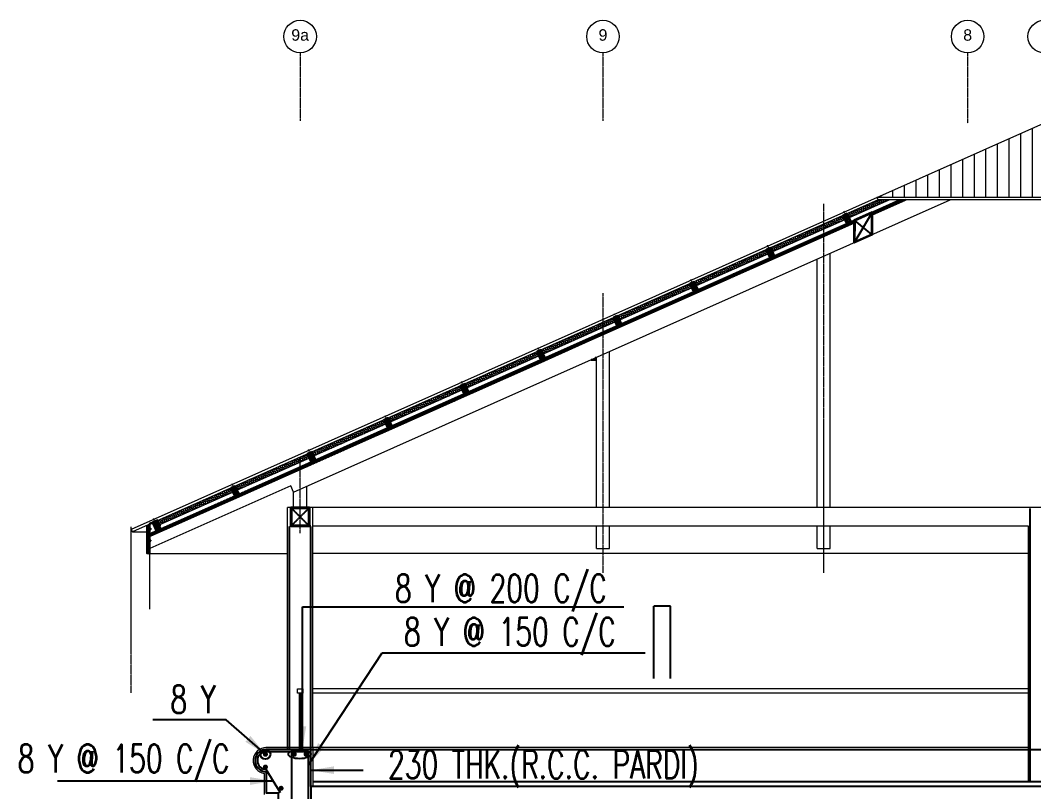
# Model space of a CAD drawing. Header units: millimetres. Extents: x 2659630 to 6742168, y -2425387 to -732288.
# Drawn here: x 3279805 to 3290699, y -1107209 to -1098913 of the extents above; entities that cross this region are included whole.
import ezdxf
from ezdxf.enums import TextEntityAlignment as Align

# ---------------------------------------------------------------- set-up
doc = ezdxf.new("R2010")
doc.units = ezdxf.units.MM
doc.linetypes.add('Grid Line', pattern=[22.225, 12.7, -3.175, 3.175, -3.175])
doc.linetypes.add('Hidden', pattern=[7.14375, 4.7625, -2.38125])
for name, color, linetype in [('A-COLUMN', 12, 'Continuous'), ('A-LINE-1 HIDDEN', 1, 'Continuous'), ('A-MOULDING', 20, 'Continuous'), ('S-BEAM NO', 3, 'Continuous'), ('S-COLUMN', 1, 'Continuous'), ('S-COLUMN NO', 2, 'Continuous'), ('S-CONCRET LINE', 4, 'Continuous'), ('S-DIM-1', 5, 'Continuous'), ('S-REINFORCEMENT', 6, 'Continuous')]:
    doc.layers.add(name, color=color, linetype=linetype)
for name, color, linetype, lineweight in [('A-DETL', 90, 'Continuous', 18), ('A-FLOR-HRAL', 11, 'Continuous', 18), ('A-GRID-MODE', 80, 'Continuous', 0), ('A-hatch', 253, 'Continuous', 0), ('A-PLASTER', 50, 'Continuous', 0), ('A-ROOF', 6, 'Continuous', 0), ('A-ROOF-PATT', 132, 'Continuous', 0), ('A-WALL', 113, 'Continuous', 9), ('elevation 02', 2, 'Continuous', 9), ('S-GRID', 1, 'Continuous', 9), ('section-steel', 27, 'Continuous', 30), ('TEXT', 150, 'Continuous', 25)]:
    doc.layers.add(name, color=color, linetype=linetype, lineweight=lineweight)
doc.styles.add('Arial', font='arial.ttf', dxfattribs={"height": 123})
doc.styles.add('ROMANS', font='r.shx', dxfattribs={"width": 0.7})
doc.dimstyles.new('dim100', dxfattribs={"dimtxt": 250, "dimasz": 250, "dimexe": 200, "dimexo": 200, "dimgap": 100, "dimtad": 1, "dimdec": 0, "dimrnd": 1, "dimzin": 0, "dimdsep": 46, "dimtxsty": 'ROMANS', "dimcen": 0, "dimclrd": 5, "dimclre": 5, "dimclrt": 4, "dimadec": 0, "dimazin": 0, "dimtfac": 1, "dimtdec": 0, "dimtix": 1, "dimtofl": 0, "dimtmove": 2, "dimatfit": 3, "dimfxl": 1, "dimtolj": 1, "dimtzin": 0, "dimlwd": -1, "dimlwe": -1, "dimarcsym": 0})
doc.dimstyles.new('dim33.33', dxfattribs={"dimtxt": 250, "dimasz": 250, "dimexe": 200, "dimexo": 200, "dimgap": 100, "dimtad": 1, "dimdec": 0, "dimlfac": 0.333331, "dimzin": 0, "dimdsep": 46, "dimtxsty": 'ROMANS', "dimcen": 0, "dimclrd": 5, "dimclre": 5, "dimclrt": 4, "dimadec": 0, "dimazin": 0, "dimtfac": 1, "dimtdec": 0, "dimtix": 1, "dimtofl": 0, "dimtmove": 2, "dimatfit": 3, "dimfxl": 1, "dimtolj": 1, "dimtzin": 0, "dimlwd": -1, "dimlwe": -1, "dimarcsym": 0})

# ---------------------------------------------------------------- blocks, each defined once
blk = doc.blocks.new('Grid - M_Grid Head - Circle-24584-GROUND FLOOR PLAN-01')
at = {"layer": 'A-GRID-MODE'}
blk.add_circle((0, 0), 3.5, dxfattribs=at)

msp = doc.modelspace()

# ---------------------------------------------------------------- hatches: boundary and pattern name
at = {"layer": 'A-DETL'}
h = msp.add_hatch(dxfattribs=at)
h.set_pattern_fill('HONEY', color=256, scale=100, angle=45)
h.set_pattern_definition([(45, (2164218.541, 572354.013), (5.6035967, 20.912907593), [12.5, -25]), (165, (2164218.541, 572354.013), (-20.912907593, -5.6035967), [12.5, -25]), (105, (2164218.541, 572354.013), (-15.30931089, 15.30931089), [-25, 12.5])])
h.paths.add_polyline_path([(3289148.158, -1100845.101), (3289025.229, -1100845.101), (3288693.424, -1100992.83), (3288713.761, -1101038.508)])
h = msp.add_hatch(dxfattribs=at)
h.set_pattern_fill('HONEY', color=256, scale=100, angle=45)
h.set_pattern_definition([(45, (2163396.35, 571987.95), (5.6035967, 20.912907593), [12.5, -25]), (165, (2163396.35, 571987.95), (-20.912907593, -5.6035967), [12.5, -25]), (105, (2163396.35, 571987.95), (-15.30931089, 15.30931089), [-25, 12.5])])
h.paths.add_polyline_path([(3288669.897, -1101058.037), (3288649.56, -1101012.36), (3287871.233, -1101358.893), (3287891.57, -1101404.571)])
h = msp.add_hatch(dxfattribs=at)
h.set_pattern_fill('HONEY', color=256, scale=100, angle=45)
h.set_pattern_definition([(45, (2162574.159, 571621.887), (5.6035967, 20.912907593), [12.5, -25]), (165, (2162574.159, 571621.887), (-20.912907593, -5.6035967), [12.5, -25]), (105, (2162574.159, 571621.887), (-15.30931089, 15.30931089), [-25, 12.5])])
h.paths.add_polyline_path([(3287847.706, -1101424.1), (3287827.369, -1101378.423), (3287049.042, -1101724.956), (3287069.379, -1101770.633)])
h = msp.add_hatch(dxfattribs=at)
h.set_pattern_fill('HONEY', color=256, scale=100, angle=45)
h.set_pattern_definition([(45, (2161751.969, 571255.824), (5.6035967, 20.912907593), [12.5, -25]), (165, (2161751.969, 571255.824), (-20.912907593, -5.6035967), [12.5, -25]), (105, (2161751.969, 571255.824), (-15.30931089, 15.30931089), [-25, 12.5])])
h.paths.add_polyline_path([(3287025.515, -1101790.163), (3287005.178, -1101744.486), (3286226.851, -1102091.019), (3286247.188, -1102136.696)])
h = msp.add_hatch(dxfattribs=at)
h.set_pattern_fill('HONEY', color=256, scale=100, angle=45)
h.set_pattern_definition([(45, (2160929.778, 570889.761), (5.6035967, 20.912907593), [12.5, -25]), (165, (2160929.778, 570889.761), (-20.912907593, -5.6035967), [12.5, -25]), (105, (2160929.778, 570889.761), (-15.30931089, 15.30931089), [-25, 12.5])])
h.paths.add_polyline_path([(3286203.324, -1102156.226), (3286182.987, -1102110.549), (3285404.66, -1102457.082), (3285424.997, -1102502.759)])
h = msp.add_hatch(dxfattribs=at)
h.set_pattern_fill('HONEY', color=256, scale=100, angle=45)
h.set_pattern_definition([(45, (2160107.587, 570523.698), (5.6035967, 20.912907593), [12.5, -25]), (165, (2160107.587, 570523.698), (-20.912907593, -5.6035967), [12.5, -25]), (105, (2160107.587, 570523.698), (-15.30931089, 15.30931089), [-25, 12.5])])
h.paths.add_polyline_path([(3285381.133, -1102522.289), (3285360.796, -1102476.612), (3284582.47, -1102823.145), (3284602.806, -1102868.822)])
h = msp.add_hatch(dxfattribs=at)
h.set_pattern_fill('HONEY', color=256, scale=100, angle=45)
h.set_pattern_definition([(45, (2159285.53, 570157.333), (5.6035967, 20.912907593), [12.5, -25]), (165, (2159285.53, 570157.333), (-20.912907593, -5.6035967), [12.5, -25]), (105, (2159285.53, 570157.333), (-15.30931089, 15.30931089), [-25, 12.5])])
h.paths.add_polyline_path([(3284558.942, -1102888.352), (3284538.605, -1102842.675), (3283760.279, -1103189.208), (3283780.615, -1103234.885)])
h = msp.add_hatch(dxfattribs=at)
h.set_pattern_fill('HONEY', color=256, scale=100, angle=45)
h.set_pattern_definition([(45, (2158463.205, 569791.572), (5.6035967, 20.912907593), [12.5, -25]), (165, (2158463.205, 569791.572), (-20.912907593, -5.6035967), [12.5, -25]), (105, (2158463.205, 569791.572), (-15.30931089, 15.30931089), [-25, 12.5])])
h.paths.add_polyline_path([(3283736.751, -1103254.415), (3283716.415, -1103208.738), (3282938.088, -1103555.271), (3282958.425, -1103600.948)])
h = msp.add_hatch(dxfattribs=at)
h.set_pattern_fill('HONEY', color=256, scale=100, angle=45)
h.set_pattern_definition([(45, (2157641.014, 569425.509), (5.6035967, 20.912907593), [12.5, -25]), (165, (2157641.014, 569425.509), (-20.912907593, -5.6035967), [12.5, -25]), (105, (2157641.014, 569425.509), (-15.30931089, 15.30931089), [-25, 12.5])])
h.paths.add_polyline_path([(3282914.56, -1103620.478), (3282894.224, -1103574.801), (3282115.897, -1103921.334), (3282136.234, -1103967.011)])
h = msp.add_hatch(dxfattribs=at)
h.set_pattern_fill('HONEY', color=256, scale=100, angle=45)
h.set_pattern_definition([(45, (2156818.823, 569059.446), (5.6035967, 20.912907593), [12.5, -25]), (165, (2156818.823, 569059.446), (-20.912907593, -5.6035967), [12.5, -25]), (105, (2156818.823, 569059.446), (-15.30931089, 15.30931089), [-25, 12.5])])
h.paths.add_polyline_path([(3282092.37, -1103986.541), (3282072.033, -1103940.864), (3281293.706, -1104287.397), (3281314.043, -1104333.074)])
at = {"layer": 'A-hatch', "lineweight": -3}
h = msp.add_hatch(color=256, dxfattribs=at)
h.dxf.hatch_style = 1
h.paths.add_polyline_path([(3288693.424, -1100992.83), (3288649.56, -1101012.36), (3288688.607, -1101100.06), (3288732.471, -1101080.531)])
h.paths.add_polyline_path([(3288727.19, -1101078.503), (3288690.634, -1101094.779), (3288654.841, -1101014.387), (3288691.397, -1100998.111)], flags=16)
h = msp.add_hatch(color=256, dxfattribs=at)
h.dxf.hatch_style = 1
h.paths.add_polyline_path([(3288963.817, -1100977.529), (3288770.076, -1101063.788), (3288770.076, -1101304.608), (3288963.817, -1101218.349)])
h.paths.add_polyline_path([(3288959.678, -1101215.813), (3288773.766, -1101298.586), (3288774.214, -1101066.324), (3288960.127, -1100983.55)], flags=16)
h = msp.add_hatch(color=256, dxfattribs=at)
h.dxf.hatch_style = 1
h.paths.add_polyline_path([(3287871.233, -1101358.893), (3287827.369, -1101378.423), (3287866.416, -1101466.123), (3287910.28, -1101446.594)])
h.paths.add_polyline_path([(3287904.999, -1101444.566), (3287868.443, -1101460.842), (3287832.65, -1101380.45), (3287869.206, -1101364.174)], flags=16)
h = msp.add_hatch(color=256, dxfattribs=at)
h.dxf.hatch_style = 1
h.paths.add_polyline_path([(3287049.042, -1101724.956), (3287005.178, -1101744.486), (3287044.225, -1101832.186), (3287088.089, -1101812.657)])
h.paths.add_polyline_path([(3287082.808, -1101810.629), (3287046.252, -1101826.905), (3287010.459, -1101746.513), (3287047.015, -1101730.237)], flags=16)
h = msp.add_hatch(color=256, dxfattribs=at)
h.dxf.hatch_style = 1
h.paths.add_polyline_path([(3286226.851, -1102091.019), (3286182.987, -1102110.549), (3286222.034, -1102198.249), (3286265.898, -1102178.72)])
h.paths.add_polyline_path([(3286260.617, -1102176.692), (3286224.061, -1102192.968), (3286188.268, -1102112.576), (3286224.824, -1102096.3)], flags=16)
h = msp.add_hatch(color=256, dxfattribs=at)
h.dxf.hatch_style = 1
h.paths.add_polyline_path([(3285404.66, -1102457.082), (3285360.796, -1102476.612), (3285399.843, -1102564.312), (3285443.707, -1102544.783)])
h.paths.add_polyline_path([(3285438.426, -1102542.755), (3285401.87, -1102559.031), (3285366.077, -1102478.639), (3285402.633, -1102462.363)], flags=16)
h = msp.add_hatch(color=256, dxfattribs=at)
h.dxf.hatch_style = 1
h.paths.add_polyline_path([(3284582.47, -1102823.145), (3284538.605, -1102842.675), (3284577.652, -1102930.375), (3284621.516, -1102910.846)])
h.paths.add_polyline_path([(3284616.235, -1102908.818), (3284579.679, -1102925.094), (3284543.887, -1102844.702), (3284580.442, -1102828.426)], flags=16)
h = msp.add_hatch(color=256, dxfattribs=at)
h.dxf.hatch_style = 1
h.paths.add_polyline_path([(3283760.279, -1103189.208), (3283716.415, -1103208.738), (3283755.461, -1103296.438), (3283799.325, -1103276.908)])
h.paths.add_polyline_path([(3283794.044, -1103274.881), (3283757.488, -1103291.157), (3283721.696, -1103210.765), (3283758.251, -1103194.489)], flags=16)
h = msp.add_hatch(color=256, dxfattribs=at)
h.dxf.hatch_style = 1
h.paths.add_polyline_path([(3282938.088, -1103555.271), (3282894.224, -1103574.801), (3282933.27, -1103662.501), (3282977.134, -1103642.971)])
h.paths.add_polyline_path([(3282971.853, -1103640.944), (3282935.298, -1103657.22), (3282899.505, -1103576.828), (3282936.06, -1103560.552)], flags=16)
h = msp.add_hatch(color=256, dxfattribs=at)
h.dxf.hatch_style = 1
h.paths.add_polyline_path([(3282115.897, -1103921.334), (3282072.033, -1103940.864), (3282111.079, -1104028.564), (3282154.944, -1104009.034)])
h.paths.add_polyline_path([(3282149.662, -1104007.007), (3282113.107, -1104023.283), (3282077.314, -1103942.891), (3282113.87, -1103926.615)], flags=16)
h = msp.add_hatch(color=256, dxfattribs=at)
h.dxf.hatch_style = 1
h.paths.add_polyline_path([(3282907.643, -1104159.749), (3282719.643, -1104159.749), (3282719.644, -1104347.749), (3282907.644, -1104347.749)], flags=16)
h.paths.add_polyline_path([(3282913.643, -1104153.749), (3282713.643, -1104153.749), (3282713.644, -1104353.749), (3282913.644, -1104353.749)])
h = msp.add_hatch(color=256, dxfattribs=at)
h.dxf.hatch_style = 1
h.paths.add_polyline_path([(3281272.883, -1104296.668), (3281229.019, -1104316.198), (3281268.065, -1104403.898), (3281311.929, -1104384.369)])
h.paths.add_polyline_path([(3281306.648, -1104382.341), (3281270.093, -1104398.617), (3281234.3, -1104318.225), (3281270.855, -1104301.949)], flags=16)
at = {"layer": 'A-ROOF-PATT', "lineweight": 18}
h = msp.add_hatch(dxfattribs=at)
h.set_pattern_fill('ANSI31', color=256, scale=1000, angle=45, style=0)
h.set_pattern_definition([(90, (3105685.54, -1127039.78), (-125, 0), [])])
h.paths.add_polyline_path([(3290869.646, -1099993.264), (3289013.84, -1100819.522), (3300613.446, -1100819.522), (3298757.637, -1099993.263)])
at = {"layer": 'A-WALL', "lineweight": -3}
h = msp.add_hatch(dxfattribs=at)
h.set_pattern_fill('ANSI37', color=252, scale=100, angle=24)
h.set_pattern_definition([(69, (2073544.108, 511842.888), (-11.66975533, 4.47959937), []), (159, (2073544.108, 511842.888), (-4.47959937, -11.66975533), [])])
h.paths.add_polyline_path([(3288963.817, -1100977.529), (3288963.817, -1101004.895), (3289322.718, -1100845.101), (3289261.254, -1100845.101)])
h = msp.add_hatch(dxfattribs=at)
h.set_pattern_fill('ANSI37', color=252, scale=100, angle=24)
h.set_pattern_definition([(69, (2072850.966, 511534.282), (-11.66975533, 4.47959937), []), (159, (2072850.966, 511534.282), (-4.47959937, -11.66975533), [])])
h.paths.add_polyline_path([(3288770.076, -1101091.154), (3288770.076, -1101063.788), (3288130.064, -1101348.739), (3288140.233, -1101371.578)])
h = msp.add_hatch(dxfattribs=at)
h.set_pattern_fill('ANSI37', color=252, scale=100, angle=24)
h.set_pattern_definition([(69, (2072157.824, 511225.675), (-11.66975533, 4.47959937), []), (159, (2072157.824, 511225.675), (-4.47959937, -11.66975533), [])])
h.paths.add_polyline_path([(3287447.091, -1101680.185), (3287436.922, -1101657.346), (3288130.064, -1101348.739), (3288140.233, -1101371.578)])
h = msp.add_hatch(dxfattribs=at)
h.set_pattern_fill('ANSI37', color=252, scale=100, angle=24)
h.set_pattern_definition([(69, (2071464.682, 510917.068), (-11.66975533, 4.47959937), []), (159, (2071464.682, 510917.068), (-4.47959937, -11.66975533), [])])
h.paths.add_polyline_path([(3286753.948, -1101988.791), (3286743.78, -1101965.953), (3287436.922, -1101657.346), (3287447.091, -1101680.185)])
h = msp.add_hatch(dxfattribs=at)
h.set_pattern_fill('ANSI37', color=252, scale=100, angle=24)
h.set_pattern_definition([(69, (2070771.54, 510608.461), (-11.66975533, 4.47959937), []), (159, (2070771.54, 510608.461), (-4.47959937, -11.66975533), [])])
h.paths.add_polyline_path([(3286060.806, -1102297.398), (3286050.638, -1102274.56), (3286743.78, -1101965.953), (3286753.948, -1101988.791)])
h = msp.add_hatch(dxfattribs=at)
h.set_pattern_fill('ANSI37', color=252, scale=100, angle=24)
h.set_pattern_definition([(69, (2070078.398, 510299.855), (-11.66975533, 4.47959937), []), (159, (2070078.398, 510299.855), (-4.47959937, -11.66975533), [])])
h.paths.add_polyline_path([(3285367.664, -1102606.005), (3285357.496, -1102583.166), (3286050.638, -1102274.56), (3286060.806, -1102297.398)])
h = msp.add_hatch(dxfattribs=at)
h.set_pattern_fill('ANSI37', color=252, scale=100, angle=24)
h.set_pattern_definition([(69, (2069385.256, 509991.248), (-11.66975533, 4.47959937), []), (159, (2069385.256, 509991.248), (-4.47959937, -11.66975533), [])])
h.paths.add_polyline_path([(3284674.522, -1102914.612), (3284664.354, -1102891.773), (3285357.496, -1102583.166), (3285367.664, -1102606.005)])
h = msp.add_hatch(dxfattribs=at)
h.set_pattern_fill('ANSI37', color=252, scale=100, angle=24)
h.set_pattern_definition([(69, (2068692.113, 509682.641), (-11.66975533, 4.47959937), []), (159, (2068692.113, 509682.641), (-4.47959937, -11.66975533), [])])
h.paths.add_polyline_path([(3283981.38, -1103223.219), (3283971.211, -1103200.38), (3284664.354, -1102891.773), (3284674.522, -1102914.612)])
h = msp.add_hatch(dxfattribs=at)
h.set_pattern_fill('ANSI37', color=252, scale=100, angle=24)
h.set_pattern_definition([(69, (2067998.971, 509374.034), (-11.66975533, 4.47959937), []), (159, (2067998.971, 509374.034), (-4.47959937, -11.66975533), [])])
h.paths.add_polyline_path([(3283288.238, -1103531.825), (3283278.069, -1103508.987), (3283971.211, -1103200.38), (3283981.38, -1103223.219)])
h = msp.add_hatch(dxfattribs=at)
h.set_pattern_fill('ANSI37', color=252, scale=100, angle=24)
h.set_pattern_definition([(69, (2067305.829, 509065.427), (-11.66975533, 4.47959937), []), (159, (2067305.829, 509065.427), (-4.47959937, -11.66975533), [])])
h.paths.add_polyline_path([(3282595.096, -1103840.432), (3282584.927, -1103817.593), (3283278.069, -1103508.987), (3283288.238, -1103531.825)])
h = msp.add_hatch(dxfattribs=at)
h.set_pattern_fill('ANSI37', color=252, scale=100, angle=24)
h.set_pattern_definition([(69, (2066612.687, 508756.821), (-11.66975533, 4.47959937), []), (159, (2066612.687, 508756.821), (-4.47959937, -11.66975533), [])])
h.paths.add_polyline_path([(3281901.953, -1104149.039), (3281891.785, -1104126.2), (3282584.927, -1103817.593), (3282595.096, -1103840.432)])
h = msp.add_hatch(dxfattribs=at)
h.set_pattern_fill('ANSI37', color=252, scale=100, angle=24)
h.set_pattern_definition([(69, (2065919.545, 508448.214), (-11.66975533, 4.47959937), []), (159, (2065919.545, 508448.214), (-4.47959937, -11.66975533), [])])
h.paths.add_polyline_path([(3281198.643, -1104462.173), (3281198.643, -1104434.807), (3281891.785, -1104126.2), (3281901.953, -1104149.039)])
h = msp.add_hatch(dxfattribs=at)
h.set_pattern_fill('ANSI31', color=252, scale=100, angle=338.745618)
h.set_pattern_definition([(23.74561796, (2154570.601, 570808.727), (-5.03345856, 11.44177849), [])])
h.paths.add_polyline_path([(3281170.306, -1104344.274), (3281193.993, -1104344.274), (3281193.993, -1104646.841), (3281168.994, -1104646.841), (3281169.367, -1104558.617), (3281173.195, -1104558.159), (3281173.195, -1104547.133), (3281169.417, -1104546.642), (3281169.899, -1104432.88), (3281173.195, -1104432.451), (3281173.195, -1104421.425), (3281169.949, -1104421.037)])

# ---------------------------------------------------------------- linework, layer by layer
at = {"layer": 'A-COLUMN', "color": 1}
for p, q in [((3288960.127, -1100983.55), (3288773.766, -1101298.586)), ((3288959.678, -1101215.813), (3288774.214, -1101066.324))]:
    msp.add_line(p, q, dxfattribs=at)
for points in [[(3288654.841, -1101014.387), (3288727.19, -1101078.503)], [(3288691.397, -1100998.111), (3288690.634, -1101094.779)], [(3287832.65, -1101380.45), (3287904.999, -1101444.566)], [(3287869.206, -1101364.174), (3287868.443, -1101460.842)], [(3287010.459, -1101746.513), (3287082.808, -1101810.629)], [(3287047.015, -1101730.237), (3287046.252, -1101826.905)], [(3286188.268, -1102112.576), (3286260.617, -1102176.692)], [(3286224.824, -1102096.3), (3286224.061, -1102192.968)], [(3285366.077, -1102478.639), (3285438.426, -1102542.755)], [(3285402.633, -1102462.363), (3285401.87, -1102559.031)], [(3284543.887, -1102844.702), (3284616.235, -1102908.818)], [(3284580.442, -1102828.426), (3284579.679, -1102925.094)], [(3283758.251, -1103194.489), (3283757.488, -1103291.157)], [(3283721.696, -1103210.765), (3283794.044, -1103274.881)], [(3282899.505, -1103576.828), (3282971.853, -1103640.944)], [(3282936.06, -1103560.552), (3282935.298, -1103657.22)], [(3282077.314, -1103942.891), (3282149.662, -1104007.007)], [(3282113.87, -1103926.615), (3282113.107, -1104023.283)], [(3281234.3, -1104318.225), (3281306.648, -1104382.341)], [(3281270.855, -1104301.949), (3281270.093, -1104398.617)]]:
    msp.add_lwpolyline(points, dxfattribs=at)
at = {"layer": 'A-FLOR-HRAL'}
for p, q in [((3290642.034, -1106103.829), (3282948.643, -1106103.829)), ((3282805.642, -1106753.833), (3282805.642, -1106148.829)), ((3282821.642, -1106753.833), (3282821.642, -1106148.829)), ((3290642.034, -1106148.829), (3282948.643, -1106148.829))]:
    msp.add_line(p, q, dxfattribs=at)
msp.add_lwpolyline([(3282783.642, -1106103.829), (3282843.642, -1106103.829), (3282843.642, -1106148.829), (3282783.642, -1106148.829)], close=True, dxfattribs=at)
at = {"layer": 'A-LINE-1 HIDDEN', "linetype": 'Hidden', "ltscale": 0.5}
for p, q in [((3282719.643, -1104159.744), (3282907.644, -1104347.744)), ((3282719.644, -1104347.744), (3282907.643, -1104159.744))]:
    msp.add_line(p, q, dxfattribs=at)
at = {"layer": 'A-LINE-1 HIDDEN', "linetype": 'Hidden'}
for p, q in [((3290662.034, -1107103.829), (3290662.034, -1104160.683)), ((3282698.643, -1106753.821), (3282698.644, -1104353.744)), ((3282928.644, -1104353.744), (3282698.644, -1104353.744)), ((3282928.643, -1106753.822), (3282928.644, -1104353.744)), ((3282928.643, -1106753.833), (3306678.642, -1106753.832))]:
    msp.add_line(p, q, dxfattribs=at)
at = {"layer": 'A-MOULDING'}
msp.add_line((3306698.642, -1107103.829), (3282948.643, -1107103.829), dxfattribs=at)
at = {"layer": 'A-PLASTER'}
for p, q in [((3282805.642, -1106733.822), (3282445.363, -1106733.821)), ((3282948.643, -1106733.822), (3282821.642, -1106733.822)), ((3282948.643, -1106733.822), (3282948.643, -1107153.829)), ((3282428.64, -1107238.792), (3282428.64, -1107012.365))]:
    msp.add_line(p, q, dxfattribs=at)
msp.add_arc((3282448.641, -1106873.792), 140.009, 90, 261.7872427, dxfattribs=at)
at = {"layer": 'A-ROOF', "linetype": 'Continuous'}
for p, q in [((3290869.646, -1099993.264), (3280998.643, -1104388.118)), ((3289025.228, -1100845.102), (3281010.031, -1104413.697)), ((3300613.446, -1100819.522), (3289013.84, -1100819.522)), ((3289013.84, -1100819.522), (3289025.228, -1100845.102)), ((3300602.057, -1100845.101), (3289025.228, -1100845.101)), ((3280998.643, -1104388.118), (3281010.031, -1104413.697)), ((3281010.031, -1104413.697), (3281169.793, -1104413.697)), ((3281193.993, -1104646.841), (3282678.644, -1104646.841)), ((3290642.034, -1104646.841), (3282948.645, -1104646.841))]:
    msp.add_line(p, q, dxfattribs=at)
at = {"layer": 'A-WALL'}
for p, q in [((3282678.643, -1106753.821), (3282678.644, -1104153.748)), ((3311416.642, -1104153.744), (3282678.644, -1104153.748)), ((3282948.643, -1106733.826), (3282948.643, -1104153.744)), ((3290642.034, -1104353.742), (3282948.643, -1104353.744)), ((3290642.034, -1107103.829), (3290642.034, -1104353.742)), ((3290642.034, -1106733.82), (3282948.643, -1106733.826))]:
    msp.add_line(p, q, dxfattribs=at)
at = {"layer": 'A-WALL', "color": 252, "lineweight": -3}
for p, q in [((3281169.899, -1104388.742), (3281169.946, -1104376.899, 0.001)), ((3281169.367, -1104514.479), (3281169.417, -1104502.504, 0.001))]:
    msp.add_line(p, q, dxfattribs=at)
for points in [[(3288823.207, -1101040.132), (3288823.207, -1101040.132), (3289261.254, -1100845.101)], [(3289322.718, -1100845.101), (3288963.817, -1101004.895)], [(3288770.076, -1101091.154), (3288140.233, -1101371.578), (3288130.064, -1101348.739), (3288823.207, -1101040.132)]]:
    msp.add_lwpolyline(points, dxfattribs=at)
for points in [[(3288130.064, -1101348.739), (3288140.233, -1101371.578), (3287447.091, -1101680.185), (3287436.922, -1101657.346)], [(3287436.922, -1101657.346), (3287447.091, -1101680.185), (3286753.948, -1101988.791), (3286743.78, -1101965.953)], [(3286743.78, -1101965.953), (3286753.948, -1101988.791), (3286060.806, -1102297.398), (3286050.638, -1102274.56)], [(3286050.638, -1102274.56), (3286060.806, -1102297.398), (3285367.664, -1102606.005), (3285357.496, -1102583.166)], [(3285357.496, -1102583.166), (3285367.664, -1102606.005), (3284674.522, -1102914.612), (3284664.354, -1102891.773)], [(3284664.354, -1102891.773), (3284674.522, -1102914.612), (3283981.38, -1103223.219), (3283971.211, -1103200.38)], [(3283971.211, -1103200.38), (3283981.38, -1103223.219), (3283288.238, -1103531.825), (3283278.069, -1103508.987)], [(3283278.069, -1103508.987), (3283288.238, -1103531.825), (3282595.096, -1103840.432), (3282584.927, -1103817.593)], [(3282584.927, -1103817.593), (3282595.096, -1103840.432), (3281901.953, -1104149.039), (3281891.785, -1104126.2)], [(3281891.785, -1104126.2), (3281901.953, -1104149.039), (3281198.643, -1104462.173), (3281198.643, -1104434.807)]]:
    msp.add_lwpolyline(points, close=True, dxfattribs=at)
at = {"layer": 'A-WALL', "lineweight": -3}
msp.add_lwpolyline([(3281303.175, -1104350.222), (3281307.742, -1104348.188), (3281280.798, -1104287.671), (3281193.47, -1104326.552), (3281193.47, -1104556.211), (3281198.643, -1104556.211), (3281198.643, -1104329.722), (3281278.264, -1104294.272), (3281303.175, -1104350.222)], close=True, dxfattribs=at)
at = {"layer": 'A-WALL', "color": 5, "lineweight": -3}
for points in [[(3281169.949, -1104421.037), (3281170.306, -1104344.221), (3281193.993, -1104344.326), (3281193.993, -1104646.841), (3281168.993, -1104646.841), (3281169.367, -1104514.479)], [(3281169.417, -1104502.504), (3281169.899, -1104388.742)]]:
    msp.add_lwpolyline(points, dxfattribs=at)
at = {"layer": 'A-WALL', "color": 5, "lineweight": -3, "elevation": 0.001}
for points in [[(3281169.946, -1104376.899), (3281173.195, -1104377.287), (3281173.195, -1104388.313), (3281169.946, -1104388.736)], [(3281169.367, -1104514.479), (3281173.195, -1104514.021), (3281173.195, -1104502.995), (3281169.417, -1104502.504)]]:
    msp.add_lwpolyline(points, dxfattribs=at)
at = {"layer": 'elevation 02', "color": 2}
for p, q in [((3281198.643, -1104434.807), (3289261.254, -1100845.101)), ((3282743.643, -1103987.748), (3289802.144, -1100845.101)), ((3289148.158, -1100845.101), (3288713.761, -1101038.508)), ((3288669.897, -1101058.037), (3287891.57, -1101404.571)), ((3287847.706, -1101424.1), (3287069.379, -1101770.633)), ((3288510.338, -1104153.747), (3288510.338, -1101420.251)), ((3288370.338, -1104153.747), (3288370.338, -1101482.583)), ((3287025.515, -1101790.163), (3286247.188, -1102136.696)), ((3286203.324, -1102156.226), (3285424.997, -1102502.759)), ((3285381.133, -1102522.289), (3284602.806, -1102868.822)), ((3285998.642, -1104153.747), (3285998.642, -1102538.529)), ((3286138.642, -1104153.747), (3286138.642, -1102476.197)), ((3284558.942, -1102888.352), (3283780.615, -1103234.885)), ((3283736.751, -1103254.415), (3282958.425, -1103600.948)), ((3282914.56, -1103620.478), (3282136.234, -1103967.011)), ((3282713.138, -1103919.233), (3281198.643, -1104593.529)), ((3282743.643, -1103987.748), (3282713.138, -1103919.233)), ((3282883.643, -1104153.744), (3282883.643, -1103925.416)), ((3282092.37, -1103986.541), (3281293.22, -1104342.345)), ((3282743.643, -1104153.744), (3282743.643, -1103987.748)), ((3285998.642, -1104593.529), (3285998.642, -1104353.742)), ((3286138.642, -1104593.529), (3286138.642, -1104353.742)), ((3288370.338, -1104593.529), (3288370.338, -1104353.742)), ((3288510.338, -1104593.529), (3288510.338, -1104353.742)), ((3281198.643, -1104434.807), (3281198.643, -1104593.529)), ((3285998.642, -1104593.529), (3286138.642, -1104593.529)), ((3288370.338, -1104593.529), (3288510.338, -1104593.529))]:
    msp.add_line(p, q, dxfattribs=at)
at = {"layer": 'S-COLUMN', "ltscale": 2500}
msp.add_circle((3282440.128, -1106805.88), 52.968, dxfattribs=at)
at = {"layer": 'S-COLUMN NO', "ltscale": 1200}
msp.add_line((3282928.642, -1107153.748), (3282928.642, -1108531.139), dxfattribs=at)
at = {"layer": 'S-COLUMN NO', "ltscale": 2500}
msp.add_ellipse((3282807.928, -1106804.399), major_axis=(120.714, 0), ratio=0.406785743, dxfattribs=at)
at = {"layer": 'S-CONCRET LINE'}
msp.add_lwpolyline([(3306928.642, -1107153.748), (3282928.642, -1107153.748), (3282928.642, -1106753.833), (3282445.18, -1106753.833, 0.985676403), (3282448.64, -1106993.8), (3282448.64, -1107218.792), (3282578.642, -1107218.792), (3282578.641, -1107413.766), (3282698.642, -1107413.767), (3282698.642, -1107653.829), (3282928.642, -1107653.829), (3282928.642, -1107303.748), (3306698.642, -1107303.748)], format="xyb", dxfattribs=at)
at = {"layer": 'S-GRID', "linetype": 'Grid Line'}
for p, q in [((3282813.642, -1099263.249), (3282813.642, -1099993.263)), ((3286068.642, -1099263.249), (3286068.642, -1099993.263)), ((3289988.642, -1099263.249), (3289988.642, -1100019.353)), ((3288440.338, -1100885.398), (3288440.338, -1104854.425)), ((3288655.513, -1100966.706), (3288710.539, -1101090.295)), ((3287833.322, -1101332.769), (3287888.348, -1101456.358)), ((3287011.132, -1101698.832), (3287066.157, -1101822.421)), ((3286068.642, -1101847.327), (3286068.642, -1104854.425)), ((3286188.941, -1102064.895), (3286243.966, -1102188.484)), ((3285366.75, -1102430.958), (3285421.775, -1102554.547)), ((3284544.559, -1102797.021), (3284599.584, -1102920.61)), ((3283722.368, -1103163.084), (3283777.393, -1103286.673)), ((3282900.177, -1103529.147), (3282955.202, -1103652.736)), ((3282813.644, -1104428.855), (3282813.643, -1103614.843)), ((3282077.986, -1103895.21), (3282133.011, -1104018.799)), ((3281234.972, -1104270.544), (3281289.997, -1104394.133)), ((3280998.643, -1106146.82), (3280998.643, -1104360.611)), ((3281198.643, -1105244.879), (3281198.643, -1104449.82))]:
    msp.add_line(p, q, dxfattribs=at)
at = {"layer": 'S-REINFORCEMENT'}
for p, q in [((3286615.062, -1105992.265), (3286615.06, -1105212.881)), ((3286795.061, -1105212.881), (3286615.06, -1105212.881)), ((3286795.06, -1105992.265), (3286795.061, -1105212.881)), ((3282723.641, -1106778.833), (3282445.562, -1106778.833)), ((3282723.644, -1108063.749), (3282723.641, -1106778.833)), ((3282903.642, -1106778.833), (3282723.641, -1106778.833)), ((3282903.642, -1108063.749), (3282903.642, -1106778.833)), ((3282603.642, -1107218.792), (3282448.641, -1106968.8))]:
    msp.add_line(p, q, dxfattribs=at)
at = {"layer": 'S-REINFORCEMENT', "const_width": 26.46}
for points in [[(3282426.358, -1106805.88, 1), (3282453.898, -1106805.88, 1)], [(3282426.358, -1106805.88, 1), (3282453.898, -1106805.88, 1)], [(3282426.358, -1106805.88, 1), (3282453.898, -1106805.88, 1)], [(3282736.864, -1106805.88, 1), (3282764.404, -1106805.88, 1)], [(3282736.864, -1106805.88, 1), (3282764.404, -1106805.88, 1)], [(3282736.864, -1106805.88, 1), (3282764.404, -1106805.88, 1)], [(3282863.334, -1106805.88, 1), (3282890.874, -1106805.88, 1)], [(3282863.334, -1106805.88, 1), (3282890.874, -1106805.88, 1)], [(3282863.334, -1106805.88, 1), (3282890.874, -1106805.88, 1)], [(3282426.358, -1106943.555, 1), (3282453.898, -1106943.555, 1)], [(3282426.358, -1106943.555, 1), (3282453.898, -1106943.555, 1)], [(3282426.358, -1106943.555, 1), (3282453.898, -1106943.555, 1)], [(3282595.008, -1107171.777, 1), (3282622.548, -1107171.777, 1)], [(3282595.008, -1107171.777, 1), (3282622.548, -1107171.777, 1)], [(3282595.008, -1107171.777, 1), (3282622.548, -1107171.777, 1)]]:
    msp.add_lwpolyline(points, format="xyb", close=True, dxfattribs=at)
at = {"layer": 'S-REINFORCEMENT'}
msp.add_arc((3282448.641, -1106873.792), 95.009, 91.6526791, 269.9995046, dxfattribs=at)
at = {"layer": 'section-steel'}
for p, q in [((3285984.598, -1102544.783), (3285998.642, -1102544.783)), ((3285940.734, -1102564.312), (3285998.642, -1102564.312))]:
    msp.add_line(p, q, dxfattribs=at)
for points in [[(3288693.424, -1100992.83), (3288732.471, -1101080.531), (3288688.607, -1101100.06), (3288649.56, -1101012.36)], [(3288691.397, -1100998.111), (3288727.19, -1101078.503), (3288690.634, -1101094.779), (3288654.841, -1101014.387)], [(3288963.817, -1100977.529), (3288770.076, -1101063.788), (3288770.076, -1101304.608), (3288963.817, -1101218.349)], [(3288960.127, -1100983.55), (3288774.214, -1101066.324), (3288773.766, -1101298.586), (3288959.678, -1101215.813)], [(3287871.233, -1101358.893), (3287910.28, -1101446.594), (3287866.416, -1101466.123), (3287827.369, -1101378.423)], [(3287869.206, -1101364.174), (3287904.999, -1101444.566), (3287868.443, -1101460.842), (3287832.65, -1101380.45)], [(3287049.042, -1101724.956), (3287088.089, -1101812.657), (3287044.225, -1101832.186), (3287005.178, -1101744.486)], [(3287047.015, -1101730.237), (3287082.808, -1101810.629), (3287046.252, -1101826.905), (3287010.459, -1101746.513)], [(3286226.851, -1102091.019), (3286265.898, -1102178.72), (3286222.034, -1102198.249), (3286182.987, -1102110.549)], [(3286224.824, -1102096.3), (3286260.617, -1102176.692), (3286224.061, -1102192.968), (3286188.268, -1102112.576)], [(3285404.66, -1102457.082), (3285443.707, -1102544.783), (3285399.843, -1102564.312), (3285360.796, -1102476.612)], [(3285402.633, -1102462.363), (3285438.426, -1102542.755), (3285401.87, -1102559.031), (3285366.077, -1102478.639)], [(3284582.47, -1102823.145), (3284621.516, -1102910.846), (3284577.652, -1102930.375), (3284538.605, -1102842.675)], [(3284580.442, -1102828.426), (3284616.235, -1102908.818), (3284579.679, -1102925.094), (3284543.887, -1102844.702)], [(3283760.279, -1103189.208), (3283799.325, -1103276.908), (3283755.461, -1103296.438), (3283716.415, -1103208.738)], [(3283758.251, -1103194.489), (3283794.044, -1103274.881), (3283757.488, -1103291.157), (3283721.696, -1103210.765)], [(3282938.088, -1103555.271), (3282977.134, -1103642.971), (3282933.27, -1103662.501), (3282894.224, -1103574.801)], [(3282936.06, -1103560.552), (3282971.853, -1103640.944), (3282935.298, -1103657.22), (3282899.505, -1103576.828)], [(3282115.897, -1103921.334), (3282154.944, -1104009.034), (3282111.079, -1104028.564), (3282072.033, -1103940.864)], [(3282113.87, -1103926.615), (3282149.662, -1104007.007), (3282113.107, -1104023.283), (3282077.314, -1103942.891)], [(3282913.643, -1104153.744), (3282713.643, -1104153.744), (3282713.644, -1104353.744), (3282913.644, -1104353.744)], [(3282907.643, -1104159.744), (3282719.643, -1104159.744), (3282719.644, -1104347.744), (3282907.644, -1104347.744)], [(3281272.883, -1104296.668), (3281311.929, -1104384.369), (3281268.065, -1104403.898), (3281229.019, -1104316.198)], [(3281270.855, -1104301.949), (3281306.648, -1104382.341), (3281270.093, -1104398.617), (3281234.3, -1104318.225)]]:
    msp.add_lwpolyline(points, close=True, dxfattribs=at)
at = {"layer": 'TEXT', "color": 1}
for p, q in [((3281172.935, -1104379.795, 0.001), (3281201.504, -1104379.795, 0.001)), ((3281172.935, -1104385.839, 0.001), (3281201.504, -1104385.839, 0.001)), ((3281201.504, -1104378.317, 0.001), (3281201.504, -1104387.317, 0.001)), ((3281201.504, -1104378.317, 0.001), (3281205.254, -1104378.317, 0.001)), ((3281201.504, -1104381.024, 0.001), (3281205.254, -1104381.024, 0.001)), ((3281201.504, -1104384.61, 0.001), (3281205.254, -1104384.61, 0.001)), ((3281201.504, -1104387.317, 0.001), (3281205.254, -1104387.317, 0.001)), ((3281205.254, -1104378.317, 0.001), (3281205.254, -1104387.317, 0.001)), ((3281205.254, -1104379.795, 0.001), (3281207.808, -1104379.795, 0.001)), ((3281205.254, -1104385.839, 0.001), (3281207.808, -1104385.839, 0.001)), ((3281207.808, -1104379.795, 0.001), (3281207.808, -1104385.839, 0.001)), ((3281172.935, -1104505.469, 0.001), (3281201.504, -1104505.469, 0.001)), ((3281172.935, -1104511.514, 0.001), (3281201.504, -1104511.514, 0.001)), ((3281201.504, -1104503.991, 0.001), (3281205.254, -1104503.991, 0.001)), ((3281201.504, -1104512.991, 0.001), (3281201.504, -1104503.991, 0.001)), ((3281201.504, -1104506.698, 0.001), (3281205.254, -1104506.698, 0.001)), ((3281201.504, -1104510.284, 0.001), (3281205.254, -1104510.284, 0.001)), ((3281201.504, -1104512.991, 0.001), (3281205.254, -1104512.991, 0.001)), ((3281205.254, -1104512.991, 0.001), (3281205.254, -1104503.991, 0.001)), ((3281205.254, -1104505.469, 0.001), (3281207.808, -1104505.469, 0.001)), ((3281205.254, -1104511.514, 0.001), (3281207.808, -1104511.514, 0.001)), ((3281207.808, -1104511.514, 0.001), (3281207.808, -1104505.469, 0.001))]:
    msp.add_line(p, q, dxfattribs=at)
at = {"layer": 'TEXT', "color": 1, "elevation": 0.001}
for points in [[(3281172.935, -1104377.53), (3281172.563, -1104377.53, 0.212872688), (3281170.082, -1104382.555), (3281171.487, -1104382.555), (3281171.487, -1104383.079), (3281170.082, -1104383.079, 0.212872688), (3281172.563, -1104388.104), (3281172.935, -1104388.104)], [(3281172.935, -1104513.778), (3281172.563, -1104513.778, -0.212872688), (3281170.082, -1104508.753), (3281171.487, -1104508.753), (3281171.487, -1104508.229), (3281170.082, -1104508.229, -0.212872688), (3281172.563, -1104503.204), (3281172.935, -1104503.204)]]:
    msp.add_lwpolyline(points, format="xyb", close=True, dxfattribs=at)
at = {"layer": 'TEXT', "color": 1}
for points in [[(3281200.396, -1104376.864), (3281201.361, -1104376.864), (3281201.361, -1104388.77), (3281200.396, -1104388.77)], [(3281200.396, -1104514.445), (3281201.361, -1104514.445), (3281201.361, -1104502.538), (3281200.396, -1104502.538)]]:
    msp.add_lwpolyline(points, close=True, dxfattribs=at)

# ---------------------------------------------------------------- block references
at = {"layer": 'A-GRID-MODE', "xscale": 49.99999999999998, "yscale": 49.99999999999998, "zscale": 49.99999999999998}
for p in [(3282813.642, -1099088.249), (3286068.642, -1099088.249), (3289988.642, -1099088.249), (3290812.033, -1099088.249)]:
    msp.add_blockref('Grid - M_Grid Head - Circle-24584-GROUND FLOOR PLAN-01', p, dxfattribs=at)

# ---------------------------------------------------------------- texts
at = {"layer": 'S-BEAM NO', "style": 'ROMANS', "width": 0.7}
msp.add_text('230 THK.(R.C.C. PARDI)', height=300, dxfattribs=at).set_placement((3285427.569, -1106914.769, 0), align=Align.MIDDLE_CENTER)
at = {"layer": 'S-DIM-1', "color": 4, "ltscale": 2500, "char_height": 300, "attachment_point": 5, "rotation": 359.9999954, "style": 'ROMANS'}
for s, insert in [('{\\A1;8 Y @ 200 C/C}', (3284970.654, -1105071.877)), ('{\\A1;8 Y @ 150 C/C}', (3285067.743, -1105540.492)), ('{\\A1;8 Y }', (3281661.886, -1106214.977)), ('{\\A1;8 Y }', (3281661.886, -1106214.977)), ('{\\A1;8 Y }', (3281661.886, -1106214.977)), ('{\\A1;8 Y @ 150 C/C}', (3280916.578, -1106902.251))]:
    msp.add_mtext(s, dxfattribs=dict(at, insert=insert))

# ---------------------------------------------------------------- leaders
at = {"layer": 'S-COLUMN NO', "ltscale": 2500}
for points in [[(3282837.486, -1106756.789), (3282837.486, -1105221.102), (3286292.038, -1105221.102)], [(3282903.642, -1106918.007), (3283695.846, -1105713.989), (3286520.644, -1105713.989)]]:
    msp.add_leader(points, dimstyle='dim100', override={"dimgap": 100, "dimtad": 0}, dxfattribs=at)
at = {"layer": 'S-COLUMN NO', "ltscale": 2500, "path_type": 1}
msp.add_leader([(3282526.141, -1107093.796), (3280204.806, -1107093.796)], dimstyle='dim100', override={"dimgap": 100, "dimtad": 0}, dxfattribs=at)
at = {"layer": 'S-DIM-1'}
for points in [[(3282440.128, -1106805.88), (3282018.418, -1106435.174), (3281229.507, -1106435.174)], [(3282440.128, -1106805.88), (3282018.418, -1106435.174), (3281229.507, -1106435.174)], [(3282440.128, -1106805.88), (3282018.418, -1106435.174), (3281229.507, -1106435.174)], [(3282928.642, -1106976.809), (3283492.326, -1106976.809)]]:
    msp.add_leader(points, dimstyle='dim33.33', dxfattribs=at)

# ---------------------------------------------------------------- next in the draw order: texts
at = {"layer": 'A-GRID-MODE', "width": 114, "attachment_point": 2, "line_spacing_factor": 0.938532, "style": 'Arial', "bg_fill": 3, "box_fill_scale": 1.25, "bg_fill_color": 0, "bg_fill_transparency": 0}
for s, insert, char_height in [('9a', (3282813.581, -1099010.098), 122.9416), ('9', (3286068.581, -1099010.098), 122.942), ('8', (3289988.581, -1099010.098), 122.942)]:
    msp.add_mtext(s, dxfattribs=dict(at, insert=insert, char_height=char_height))

doc.saveas('drawing.dxf')
